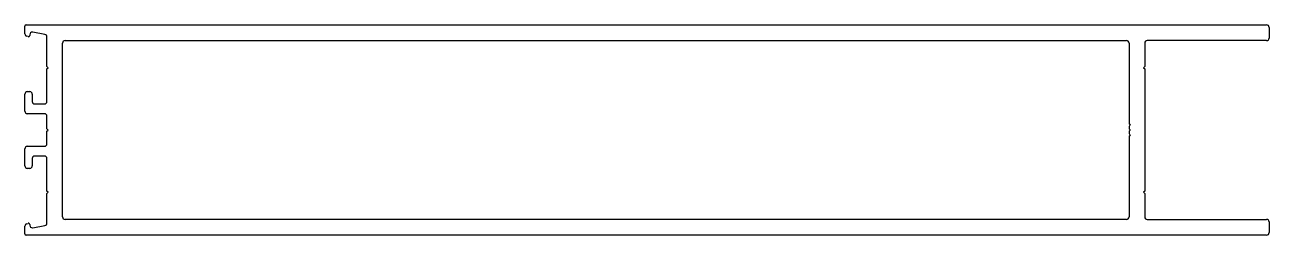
# Model space of a CAD drawing. Extents: x -128 to 126, y 26 to 69.
import ezdxf

# ---------------------------------------------------------------- set-up
doc = ezdxf.new("R2010")
doc.units = 0
doc.layers.get('0').update_dxf_attribs({"linetype": 'CONTINUOUS'})

msp = doc.modelspace()

# ---------------------------------------------------------------- linework, layer by layer
for p, q in [((-128.35, 67.35), (-128.35, 68.93)), ((-128.1, 69.18), (125.15, 69.18)), ((125.65, 68.68), (125.65, 66.48)), ((-127.66, 66.78), (-127.98, 66.86)), ((-127.35, 67.18), (-127.35, 67.02)), ((-124.26, 67.23), (-126.76, 67.67)), ((-123.85, 60.69), (-123.85, 66.73)), ((-120.65, 30.01), (-120.65, 65.48)), ((-120.15, 65.98), (96.55, 65.98)), ((97.05, 65.48), (97.05, 49.1)), ((100.25, 65.48), (100.25, 60.69)), ((125.15, 65.98), (100.75, 65.98)), ((-123.6, 60.44), (-123.85, 60.69)), ((-123.85, 60.19), (-123.6, 60.44)), ((-123.85, 53.57), (-123.85, 60.19)), ((100.25, 60.69), (100, 60.44)), ((100, 60.44), (100.25, 60.19)), ((100.25, 60.19), (100.25, 35.29)), ((-128.35, 51.57), (-128.35, 55.07)), ((-127.85, 55.57), (-127.35, 55.57)), ((-126.85, 55.07), (-126.85, 53.57)), ((-124.35, 51.07), (-127.85, 51.07)), ((-126.35, 53.07), (-124.35, 53.07)), ((-123.85, 47.99), (-123.85, 50.57)), ((97.05, 48.39), (97.05, 48.1)), ((97.12, 48.92), (97.3, 48.75)), ((97.3, 48.74), (97.12, 48.57)), ((-123.6, 47.74), (-123.85, 47.99)), ((-123.85, 47.49), (-123.6, 47.74)), ((-123.85, 44.92), (-123.85, 47.49)), ((97.05, 47.39), (97.05, 47.1)), ((97.05, 46.39), (97.05, 30.01)), ((97.12, 47.92), (97.3, 47.75)), ((97.3, 47.74), (97.12, 47.57)), ((97.12, 46.92), (97.3, 46.75)), ((97.3, 46.74), (97.12, 46.57)), ((-128.35, 40.42), (-128.35, 43.92)), ((-127.85, 44.42), (-124.35, 44.42)), ((-126.85, 41.92), (-126.85, 40.42)), ((-124.35, 42.42), (-126.35, 42.42)), ((-123.85, 35.29), (-123.85, 41.92)), ((-127.35, 39.92), (-127.85, 39.92)), ((-123.6, 35.04), (-123.85, 35.29)), ((-123.85, 34.79), (-123.6, 35.04)), ((-123.85, 28.75), (-123.85, 34.79)), ((100.25, 35.29), (100, 35.04)), ((100, 35.04), (100.25, 34.79)), ((100.25, 34.79), (100.25, 30.01)), ((-128.35, 26.56), (-128.35, 28.14)), ((-127.98, 28.63), (-127.66, 28.71)), ((-127.35, 28.47), (-127.35, 28.31)), ((-126.76, 27.82), (-124.26, 28.26)), ((96.55, 29.51), (-120.15, 29.51)), ((100.75, 29.51), (125.15, 29.51)), ((125.65, 29.01), (125.65, 26.81)), ((125.15, 26.31), (-128.1, 26.31))]:
    msp.add_line(p, q)
for centre, radius, start, end in [((-128.1, 68.93), 0.25, 90, 180), ((125.15, 68.68), 0.5, 0, 90), ((-127.85, 67.35), 0.5, 180, 255), ((-127.6, 67.02), 0.25, 255, 0), ((-126.85, 67.18), 0.5, 80, 180), ((-124.35, 66.73), 0.5, 0, 80), ((125.15, 66.48), 0.5, 270, 0), ((-120.15, 65.48), 0.5, 90, 180), ((96.55, 65.48), 0.5, 0, 90), ((100.75, 65.48), 0.5, 90, 180), ((-127.85, 55.07), 0.5, 90, 180), ((-127.35, 55.07), 0.5, 0, 90), ((-126.35, 53.57), 0.5, 180, 270), ((-124.35, 53.57), 0.5, 270, 0), ((-127.85, 51.57), 0.5, 180, 270), ((-124.35, 50.57), 0.5, 0, 90), ((97.3, 49.1), 0.25, 180, 225), ((97.3, 48.39), 0.25, 135, 180), ((97.29, 48.74), 0.008, 315, 45), ((97.3, 48.1), 0.25, 180, 225), ((97.3, 47.39), 0.25, 135, 180), ((97.3, 47.1), 0.25, 180, 225), ((97.3, 46.39), 0.25, 135, 180), ((97.29, 47.74), 0.008, 315, 45), ((97.29, 46.74), 0.008, 315, 45), ((-127.85, 43.92), 0.5, 90, 180), ((-124.35, 44.92), 0.5, 270, 0), ((-126.35, 41.92), 0.5, 90, 180), ((-124.35, 41.92), 0.5, 0, 90), ((-127.85, 40.42), 0.5, 180, 270), ((-127.35, 40.42), 0.5, 270, 0), ((-127.85, 28.14), 0.5, 105, 180), ((-127.6, 28.47), 0.25, 0, 105), ((-126.85, 28.31), 0.5, 180, 280), ((-124.35, 28.75), 0.5, 280, 0), ((-120.15, 30.01), 0.5, 180, 270), ((96.55, 30.01), 0.5, 270, 0), ((100.75, 30.01), 0.5, 180, 270), ((125.15, 29.01), 0.5, 0, 90), ((-128.1, 26.56), 0.25, 180, 270), ((125.15, 26.81), 0.5, 270, 0)]:
    msp.add_arc(centre, radius, start, end)

doc.saveas('drawing.dxf')
